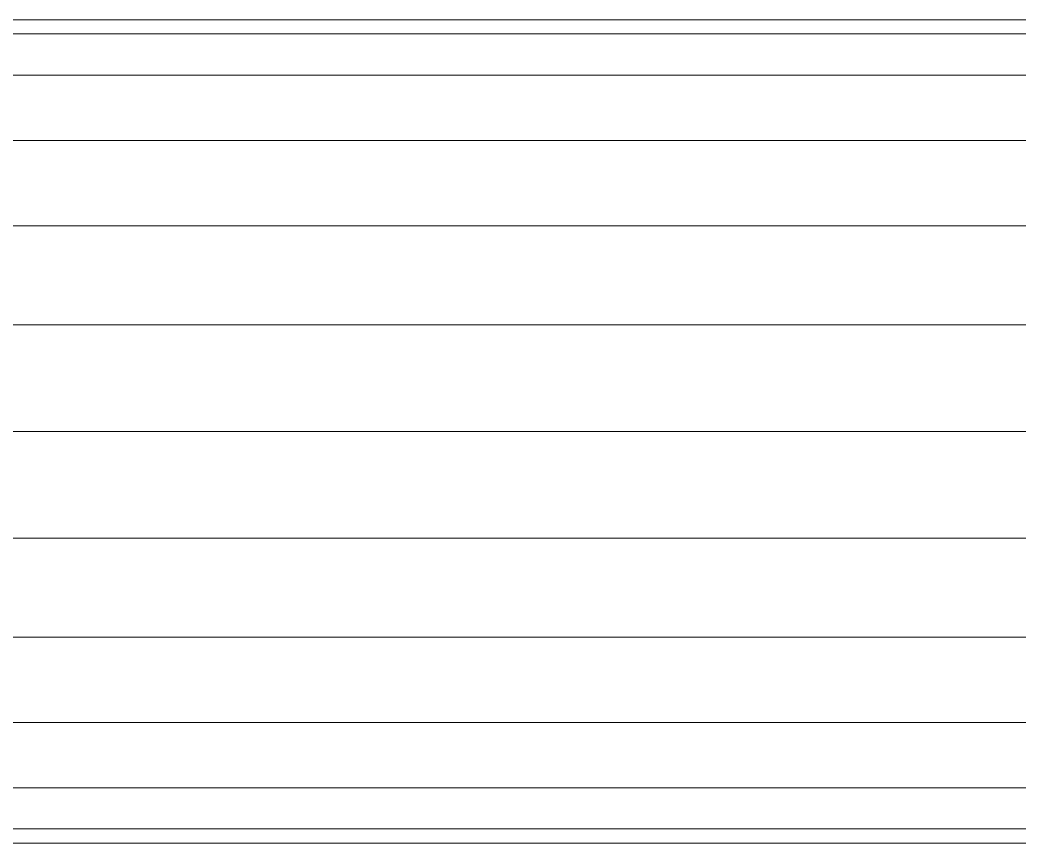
# Model space of a CAD drawing. Header units: inches. Extents: x -3326 to -59, y 8 to 1043.
# Drawn here: x -3134.877 to -3133.281, y 428.122 to 429.437 of the extents above; entities that cross this region are included whole.
import ezdxf

# ---------------------------------------------------------------- set-up
doc = ezdxf.new("R2010")
doc.units = ezdxf.units.IN
doc.header["$MEASUREMENT"] = 0
doc.layers.add('F-SPRN', color=10, linetype='Continuous', lineweight=9)

msp = doc.modelspace()

# ---------------------------------------------------------------- linework, layer by layer
at = {"layer": 'F-SPRN', "color": 1}
msp.add_line((-3132.0523, 428.7792, 964), (-3150.9248, 428.7792, 964), dxfattribs=at)
msp.add_line((-3132.0523, 428.7792, 964), (-3150.9248, 428.7792, 964), dxfattribs=at)

# ---------------------------------------------------------------- meshes
mesh = msp.add_polyface(dxfattribs=at)
corners = [(-3132.0524, 428.7792, 964.6575), (-3132.0524, 428.9494, 964.6351), (-3132.0524, 429.1079, 964.5694), (-3132.0524, 429.2441, 964.4649), (-3132.0524, 429.3486, 964.3287), (-3132.0524, 429.4143, 964.1701), (-3132.0524, 429.4367, 964), (-3150.9247, 429.4367, 964), (-3150.9247, 429.4143, 964.1701), (-3150.9247, 429.3486, 964.3287), (-3150.9247, 429.2441, 964.4649), (-3150.9247, 429.1079, 964.5694), (-3150.9247, 428.9494, 964.6351), (-3150.9247, 428.7792, 964.6575)]
mesh.append_faces([[corners[k] for k in face] for face in [(8, 9, 4, 5), (3, 4, 9, 10), (11, 12, 1, 2), (2, 3, 10, 11)]], dxfattribs={"vtx1": -1, "vtx3": -1, "color": 1})
mesh.append_faces([[corners[k] for k in face] for face in [(6, 7, 8, 5)]], dxfattribs={"vtx2": -1, "color": 1})
mesh.append_faces([[corners[k] for k in face] for face in [(12, 13, 0, 1)]], dxfattribs={"vtx3": -1, "color": 1})
mesh = msp.add_polyface(dxfattribs=at)
corners = [(-3132.0524, 429.4367, 964), (-3132.0524, 429.4143, 963.8298), (-3132.0524, 429.3486, 963.6713), (-3132.0524, 429.2441, 963.535), (-3132.0524, 429.1079, 963.4306), (-3132.0524, 428.9494, 963.3649), (-3132.0524, 428.7792, 963.3425), (-3150.9247, 428.7792, 963.3425), (-3150.9247, 428.9494, 963.3649), (-3150.9247, 429.1079, 963.4306), (-3150.9247, 429.2441, 963.535), (-3150.9247, 429.3486, 963.6713), (-3150.9247, 429.4143, 963.8298), (-3150.9247, 429.4367, 964)]
mesh.append_faces([[corners[k] for k in face] for face in [(7, 8, 5, 6)]], dxfattribs={"vtx1": -1, "color": 1})
mesh.append_faces([[corners[k] for k in face] for face in [(8, 9, 4, 5), (3, 4, 9, 10), (11, 12, 1, 2), (2, 3, 10, 11)]], dxfattribs={"vtx1": -1, "vtx3": -1, "color": 1})
mesh.append_faces([[corners[k] for k in face] for face in [(12, 13, 0, 1)]], dxfattribs={"vtx3": -1, "color": 1})
mesh = msp.add_polyface(dxfattribs=at)
corners = [(-3132.0524, 428.1217, 964), (-3132.0524, 428.1441, 964.1701), (-3132.0524, 428.2098, 964.3287), (-3132.0524, 428.3143, 964.4649), (-3132.0524, 428.4504, 964.5694), (-3132.0524, 428.609, 964.6351), (-3132.0524, 428.7792, 964.6575), (-3150.9247, 428.7792, 964.6575), (-3150.9247, 428.609, 964.6351), (-3150.9247, 428.4504, 964.5694), (-3150.9247, 428.3143, 964.4649), (-3150.9247, 428.2098, 964.3287), (-3150.9247, 428.1441, 964.1701), (-3150.9247, 428.1217, 964)]
mesh.append_faces([[corners[k] for k in face] for face in [(7, 8, 5, 6)]], dxfattribs={"vtx1": -1, "color": 1})
mesh.append_faces([[corners[k] for k in face] for face in [(8, 9, 4, 5), (3, 4, 9, 10), (11, 12, 1, 2), (2, 3, 10, 11)]], dxfattribs={"vtx1": -1, "vtx3": -1, "color": 1})
mesh.append_faces([[corners[k] for k in face] for face in [(12, 13, 0, 1)]], dxfattribs={"vtx3": -1, "color": 1})
mesh = msp.add_polyface(dxfattribs=at)
corners = [(-3132.0524, 428.7792, 963.3425), (-3132.0524, 428.609, 963.3649), (-3132.0524, 428.4504, 963.4306), (-3132.0524, 428.3143, 963.535), (-3132.0524, 428.2098, 963.6713), (-3132.0524, 428.1441, 963.8298), (-3132.0524, 428.1217, 964), (-3150.9247, 428.1217, 964), (-3150.9247, 428.1441, 963.8298), (-3150.9247, 428.2098, 963.6713), (-3150.9247, 428.3143, 963.535), (-3150.9247, 428.4504, 963.4306), (-3150.9247, 428.609, 963.3649), (-3150.9247, 428.7792, 963.3425)]
mesh.append_faces([[corners[k] for k in face] for face in [(7, 8, 5, 6)]], dxfattribs={"vtx1": -1, "color": 1})
mesh.append_faces([[corners[k] for k in face] for face in [(8, 9, 4, 5), (3, 4, 9, 10), (11, 12, 1, 2), (2, 3, 10, 11)]], dxfattribs={"vtx1": -1, "vtx3": -1, "color": 1})
mesh.append_faces([[corners[k] for k in face] for face in [(12, 13, 0, 1)]], dxfattribs={"vtx3": -1, "color": 1})

doc.saveas('drawing.dxf')
